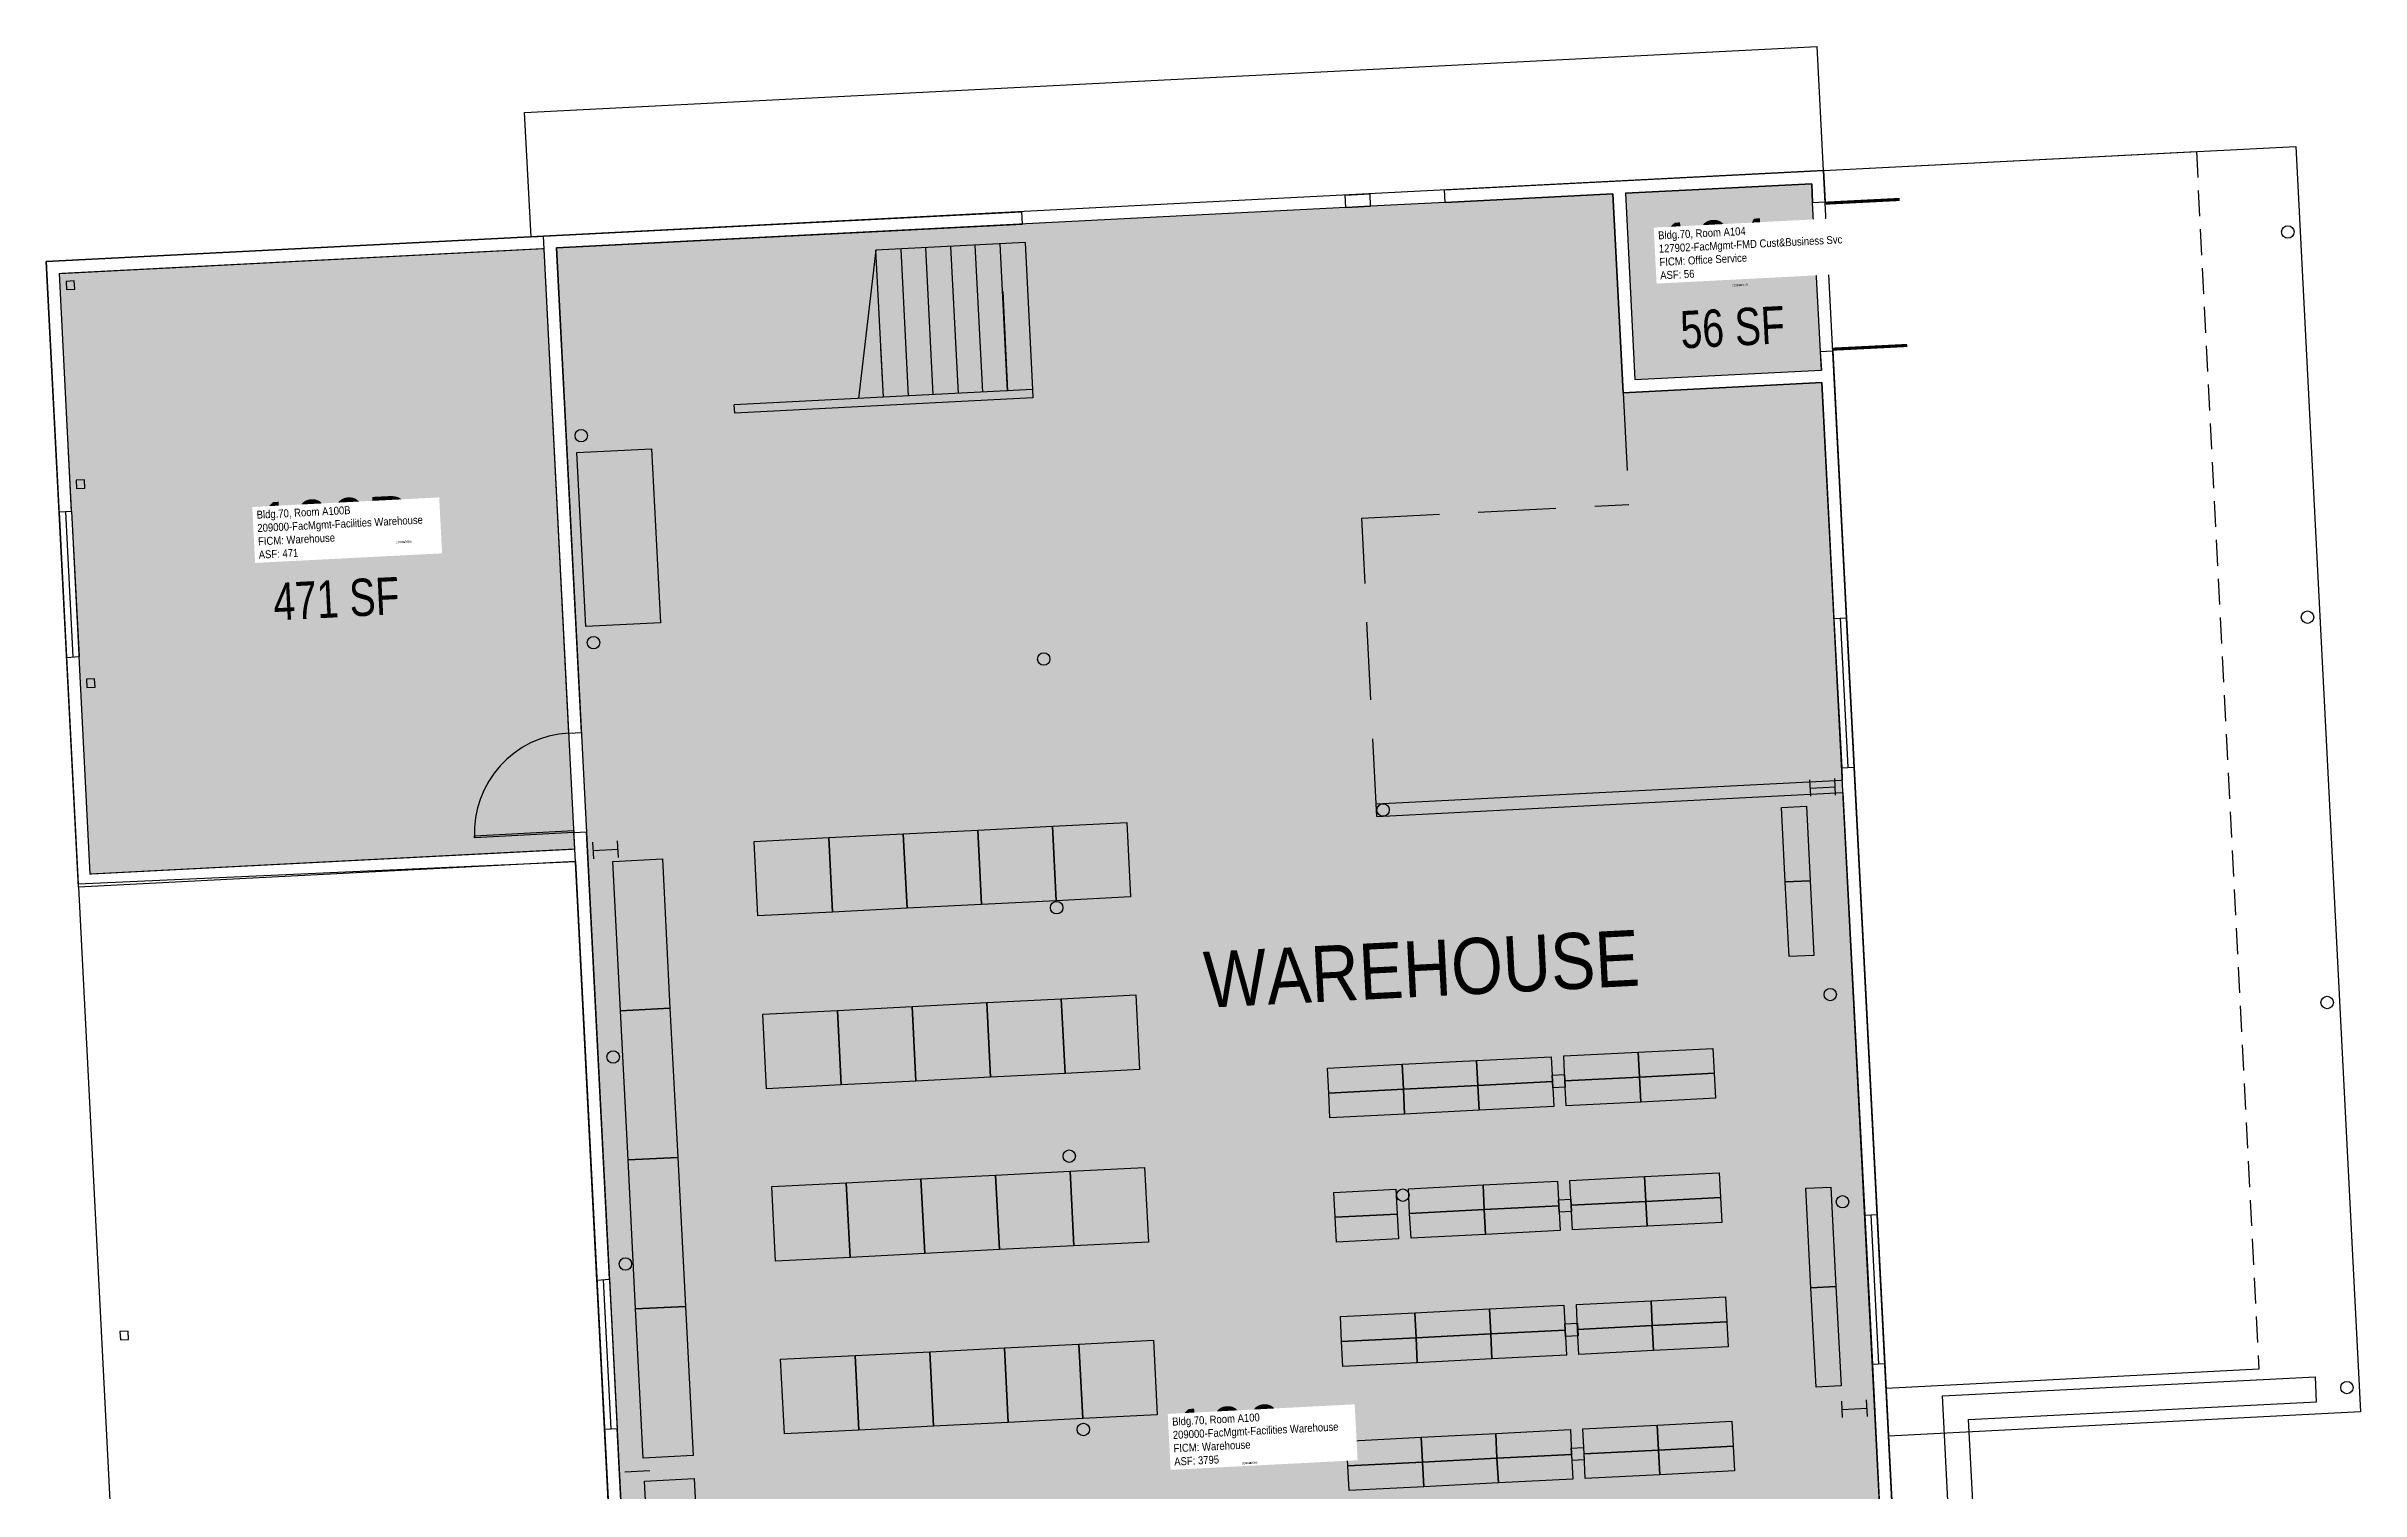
# Model space of a CAD drawing. Header units: inches. Extents: x 69212828 to 69219259, y 27687100 to 27691803.
# Drawn here: x 69215721 to 69216837, y 27689907 to 27690604 of the extents above; entities that cross this region are included whole.
import ezdxf
from ezdxf.enums import TextEntityAlignment as Align

# ---------------------------------------------------------------- set-up
doc = ezdxf.new("R2010")
doc.units = ezdxf.units.IN
doc.header["$LTSCALE"] = 50
doc.header["$MEASUREMENT"] = 0
doc.linetypes.add('DASHED2', pattern=[0.375, 0.25, -0.125])
for name, color, linetype in [('A-COLS', 5, 'CONTINUOUS'), ('A-DOOR', 2, 'CONTINUOUS'), ('A-FLOR', 3, 'CONTINUOUS'), ('A-GLAZ', 1, 'CONTINUOUS'), ('A-GRID', 1, 'CONTINUOUS'), ('A-IDEN-RNUM', 7, 'CONTINUOUS'), ('A-IDEN-SNUM', 4, 'CONTINUOUS'), ('A-IDEN-VNUM', 4, 'CONTINUOUS'), ('A-ROOF', 2, 'CONTINUOUS'), ('A-SITE', 3, 'CONTINUOUS'), ('A-WALL', 5, 'CONTINUOUS'), ('AREA-ASSIGN', 7, 'CONTINUOUS'), ('AREA-GROSS', 1, 'CONTINUOUS'), ('AREA-TEXT', 3, 'CONTINUOUS'), ('Rooms-Category-Color', 7, 'CONTINUOUS'), ('Rooms-College-Color', 7, 'CONTINUOUS'), ('Rooms-Department-Color', 7, 'CONTINUOUS'), ('Rooms-Division-Color', 7, 'CONTINUOUS'), ('Rooms-Information', 7, 'CONTINUOUS')]:
    doc.layers.add(name, color=color, linetype=linetype)
doc.styles.add('Arial', font='arial.ttf')
doc.styles.add('CP_AREA', font='arial.ttf', dxfattribs={"height": 15})
doc.styles.add('CP_ROOMVNUMBER', font='arial.ttf', dxfattribs={"width": 0.85, "height": 0.075})
doc.styles.add('ROOMSNUMBER', font='txt', dxfattribs={"height": 1})

msp = doc.modelspace()

# ---------------------------------------------------------------- hatches: boundary and pattern name
at = {"layer": 'Rooms-Category-Color', "linetype": 'ByBlock', "true_color": 0xfa9ba3}
msp.add_hatch(color=241, dxfattribs=at).paths.add_polyline_path([(69216576.9, 27690447.8), (69216572.7, 27690528.7), (69216572.3, 27690537.7), (69216482.4, 27690533.1), (69216487, 27690443.2)])
at = {"layer": 'Rooms-Category-Color', "linetype": 'ByBlock', "true_color": 0xe3c5e1}
for points in [[(69216395.5, 27690528.7), (69216359.6, 27690526.8), (69216347.6, 27690526.2), (69215967.1, 27690506.7), (69216006.1, 27689745.7), (69216111, 27689751.1), (69216233.8, 27689757.4), (69216234.6, 27689742.4), (69216243.2, 27689574.6), (69216255.6, 27689331.9), (69216405.4, 27689339.6), (69216404.7, 27689354.2), (69216397.6, 27689492.4), (69216395.1, 27689540.3), (69216391.1, 27689618.2), (69216390.4, 27689633.2), (69216618.1, 27689644.9), (69216577.2, 27690441.9), (69216481.3, 27690436.9), (69216476.4, 27690532.8)], [(69215961.1, 27690506.4), (69215727.4, 27690494.4), (69215742.2, 27690204.8), (69215975.9, 27690216.8)]]:
    msp.add_hatch(color=254, dxfattribs=at).paths.add_polyline_path(points)
at = {"layer": 'Rooms-College-Color', "linetype": 'ByBlock', "true_color": 0x80bc67}
for points in [[(69216576.9, 27690447.8), (69216572.7, 27690528.7), (69216572.3, 27690537.7), (69216482.4, 27690533.1), (69216487, 27690443.2)], [(69216395.5, 27690528.7), (69216359.6, 27690526.8), (69216347.6, 27690526.2), (69215967.1, 27690506.7), (69216006.1, 27689745.7), (69216111, 27689751.1), (69216233.8, 27689757.4), (69216234.6, 27689742.4), (69216243.2, 27689574.6), (69216255.6, 27689331.9), (69216405.4, 27689339.6), (69216404.7, 27689354.2), (69216397.6, 27689492.4), (69216395.1, 27689540.3), (69216391.1, 27689618.2), (69216390.4, 27689633.2), (69216618.1, 27689644.9), (69216577.2, 27690441.9), (69216481.3, 27690436.9), (69216476.4, 27690532.8)], [(69215961.1, 27690506.4), (69215727.4, 27690494.4), (69215742.2, 27690204.8), (69215975.9, 27690216.8)]]:
    msp.add_hatch(color=83, dxfattribs=at).paths.add_polyline_path(points)
at = {"layer": 'Rooms-Department-Color', "linetype": 'ByBlock', "true_color": 0x80bc67}
for points in [[(69216576.9, 27690447.8), (69216572.7, 27690528.7), (69216572.3, 27690537.7), (69216482.4, 27690533.1), (69216487, 27690443.2)], [(69216395.5, 27690528.7), (69216359.6, 27690526.8), (69216347.6, 27690526.2), (69215967.1, 27690506.7), (69216006.1, 27689745.7), (69216111, 27689751.1), (69216233.8, 27689757.4), (69216234.6, 27689742.4), (69216243.2, 27689574.6), (69216255.6, 27689331.9), (69216405.4, 27689339.6), (69216404.7, 27689354.2), (69216397.6, 27689492.4), (69216395.1, 27689540.3), (69216391.1, 27689618.2), (69216390.4, 27689633.2), (69216618.1, 27689644.9), (69216577.2, 27690441.9), (69216481.3, 27690436.9), (69216476.4, 27690532.8)], [(69215961.1, 27690506.4), (69215727.4, 27690494.4), (69215742.2, 27690204.8), (69215975.9, 27690216.8)]]:
    msp.add_hatch(color=83, dxfattribs=at).paths.add_polyline_path(points)
at = {"layer": 'Rooms-Division-Color', "linetype": 'ByBlock', "true_color": 0x80bc67}
for points in [[(69216576.9, 27690447.8), (69216572.7, 27690528.7), (69216572.3, 27690537.7), (69216482.4, 27690533.1), (69216487, 27690443.2)], [(69216395.5, 27690528.7), (69216359.6, 27690526.8), (69216347.6, 27690526.2), (69215967.1, 27690506.7), (69216006.1, 27689745.7), (69216111, 27689751.1), (69216233.8, 27689757.4), (69216234.6, 27689742.4), (69216243.2, 27689574.6), (69216255.6, 27689331.9), (69216405.4, 27689339.6), (69216404.7, 27689354.2), (69216397.6, 27689492.4), (69216395.1, 27689540.3), (69216391.1, 27689618.2), (69216390.4, 27689633.2), (69216618.1, 27689644.9), (69216577.2, 27690441.9), (69216481.3, 27690436.9), (69216476.4, 27690532.8)], [(69215961.1, 27690506.4), (69215727.4, 27690494.4), (69215742.2, 27690204.8), (69215975.9, 27690216.8)]]:
    msp.add_hatch(color=83, dxfattribs=at).paths.add_polyline_path(points)

# ---------------------------------------------------------------- linework, layer by layer
at = {"layer": 'A-COLS', "linetype": 'ByBlock'}
for p, q in [((69216571.8, 27690242.3), (69216571.4, 27690250.3)), ((69216571.6, 27690246.3), (69216583.6, 27690246.9)), ((69216583.8, 27690242.9), (69216583.4, 27690250.9)), ((69215985, 27690212.2), (69215984.6, 27690220.2)), ((69215984.8, 27690216.2), (69215996.8, 27690216.8)), ((69215997, 27690212.8), (69215996.5, 27690220.8)), ((69216587.1, 27689942.7), (69216586.7, 27689950.7)), ((69216586.9, 27689946.7), (69216598.9, 27689947.3)), ((69216599.1, 27689943.3), (69216598.7, 27689951.3)), ((69216000.1, 27689916.6), (69216012.1, 27689917.2))]:
    msp.add_line(p, q, dxfattribs=at)
for points in [[(69215730.8, 27690486.6), (69215734.8, 27690486.8), (69215734.6, 27690490.8), (69215730.6, 27690490.6)], [(69215735.7, 27690390.7), (69215739.7, 27690390.9), (69215739.5, 27690394.9), (69215735.5, 27690394.7)], [(69215740.6, 27690294.8), (69215744.6, 27690295), (69215744.4, 27690299), (69215740.4, 27690298.8)], [(69216447.4, 27690101.8), (69216447.1, 27690107.8), (69216453.1, 27690108.1), (69216453.4, 27690102.1)], [(69216450.5, 27690041.8), (69216450.2, 27690047.8), (69216456.2, 27690048.1), (69216456.5, 27690042.1)], [(69216453.6, 27689981.9), (69216453.3, 27689987.9), (69216459.3, 27689988.2), (69216459.6, 27689982.2)], [(69215756.8, 27689980.2), (69215760.7, 27689980.4), (69215760.5, 27689984.4), (69215756.5, 27689984.2)], [(69216456.7, 27689922), (69216456.3, 27689928), (69216462.3, 27689928.3), (69216462.6, 27689922.3)]]:
    msp.add_lwpolyline(points, close=True, dxfattribs=at)
for centre in [(69216801.8, 27690514.4), (69215979, 27690416.2), (69216811.3, 27690328.7), (69215984.9, 27690316.4), (69216202, 27690308.5), (69216365.6, 27690235.7), (69216208.2, 27690188.6), (69216581.2, 27690146.7), (69216820.8, 27690142.9), (69215994.4, 27690116.6), (69216214.3, 27690068.8), (69216375.1, 27690050), (69216587.1, 27690046.8), (69216000.3, 27690016.8), (69216830.3, 27689957.2), (69216221.1, 27689937)]:
    msp.add_circle(centre, 3, dxfattribs=at)
at = {"layer": 'A-DOOR', "linetype": 'ByBlock'}
for p, q in [((69215927.5, 27690223.3), (69215975.5, 27690225.8)), ((69215927.6, 27690222.3), (69215927.5, 27690223.3)), ((69215975.5, 27690224.8), (69215927.6, 27690222.3)), ((69215975.5, 27690225.8), (69215975.5, 27690224.8))]:
    msp.add_line(p, q, dxfattribs=at)
at = {"layer": 'A-DOOR', "linetype": 'Continuous'}
for points in [[(69216578.8, 27690528.3, 1.5, 1.5, 0), (69216614.7, 27690530.1, 0, 0, 0), (69216614.7, 27690530.9, 0, 0, -0.414214), (69216580.6, 27690493.1, 0, 0, -0.414214)], [(69216582.4, 27690457.9, 1.5, 1.5, 0), (69216618.3, 27690459.7, 0, 0, 0), (69216618.4, 27690459, 0, 0, 0.414214), (69216580.6, 27690493.1, 0, 0, 0.414214)]]:
    msp.add_lwpolyline(points, format="xyseb", dxfattribs=at)
at = {"layer": 'A-DOOR', "linetype": 'ByBlock'}
msp.add_arc((69215975.5, 27690224.8), 48, 92.9349, 182.9349, dxfattribs=at)
at = {"layer": 'A-FLOR'}
for p, q in [((69216121.1, 27690505.6), (69216112.7, 27690434.1)), ((69216193, 27690509.3), (69216121.1, 27690505.6)), ((69216124.7, 27690434.7), (69216121.1, 27690505.6)), ((69216133.1, 27690506.2), (69216136.7, 27690435.3)), ((69216148.7, 27690435.9), (69216145.1, 27690506.8)), ((69216157, 27690507.4), (69216160.7, 27690436.5)), ((69216172.7, 27690437.1), (69216169, 27690508)), ((69216184.6, 27690437.7), (69216181, 27690508.7)), ((69216193, 27690509.3), (69216196.6, 27690438.4)), ((69216182.2, 27690485.7), (69216184.6, 27690437.7)), ((69216124.7, 27690434.7), (69216123.5, 27690458.6))]:
    msp.add_line(p, q, dxfattribs=at)
at = {"layer": 'A-FLOR', "linetype": 'DASHED2', "ltscale": 3}
for p, q in [((69216481.3, 27690436.9), (69216484.1, 27690383)), ((69216355.3, 27690376.4), (69216484.1, 27690383)), ((69216362.6, 27690232.6), (69216355.3, 27690376.4))]:
    msp.add_line(p, q, dxfattribs=at)
at = {"layer": 'A-FLOR', "linetype": 'ByBlock'}
for points in [[(69215981.2, 27690324.2), (69215976.9, 27690408.1), (69216012.9, 27690409.9), (69216017.2, 27690326)], [(69216557.7, 27690236.9), (69216569.7, 27690237.5), (69216571.5, 27690201.6), (69216559.5, 27690201)], [(69216100.1, 27690186.4), (69216098.3, 27690222.4), (69216134.2, 27690224.2), (69216136.1, 27690188.3)], [(69216136.1, 27690188.3), (69216134.2, 27690224.2), (69216170.2, 27690226), (69216172, 27690190.1)], [(69216172, 27690190.1), (69216170.2, 27690226), (69216206.2, 27690227.9), (69216208, 27690191.9)], [(69216208, 27690191.9), (69216206.2, 27690227.9), (69216242.1, 27690229.7), (69216243.9, 27690193.8)], [(69215997.9, 27690138.9), (69215994.2, 27690210.8), (69216018.2, 27690212.1), (69216021.8, 27690140.2)], [(69216064.2, 27690184.6), (69216062.3, 27690220.5), (69216098.3, 27690222.4), (69216100.1, 27690186.4)], [(69216559.5, 27690201), (69216571.5, 27690201.6), (69216573.3, 27690165.6), (69216561.4, 27690165)], [(69216176.3, 27690106.9), (69216174.5, 27690142.8), (69216210.4, 27690144.7), (69216212.3, 27690108.7)], [(69216212.3, 27690108.7), (69216210.4, 27690144.7), (69216246.4, 27690146.5), (69216248.2, 27690110.6)], [(69216001.6, 27690067), (69215997.9, 27690138.9), (69216021.8, 27690140.2), (69216025.5, 27690068.2)], [(69216068.4, 27690101.3), (69216066.6, 27690137.3), (69216102.6, 27690139.1), (69216104.4, 27690103.2)], [(69216104.4, 27690103.2), (69216102.6, 27690139.1), (69216138.5, 27690141), (69216140.4, 27690105)], [(69216140.4, 27690105), (69216138.5, 27690141), (69216174.5, 27690142.8), (69216176.3, 27690106.9)], [(69216339.4, 27690099.2), (69216338.8, 27690111.2), (69216374.8, 27690113.1), (69216375.4, 27690101.1)], [(69216375.4, 27690101.1), (69216374.8, 27690113.1), (69216410.7, 27690114.9), (69216411.3, 27690102.9)], [(69216411.3, 27690102.9), (69216410.7, 27690114.9), (69216446.7, 27690116.7), (69216447.3, 27690104.8)], [(69216453.3, 27690105.1), (69216452.7, 27690117.1), (69216488.6, 27690118.9), (69216489.2, 27690106.9)], [(69216489.2, 27690106.9), (69216488.6, 27690118.9), (69216524.6, 27690120.7), (69216525.2, 27690108.8)], [(69216340, 27690087.2), (69216339.4, 27690099.2), (69216375.4, 27690101.1), (69216376, 27690089.1)], [(69216376, 27690089.1), (69216375.4, 27690101.1), (69216411.3, 27690102.9), (69216411.9, 27690090.9)], [(69216411.9, 27690090.9), (69216411.3, 27690102.9), (69216447.3, 27690104.8), (69216447.9, 27690092.8)], [(69216453.9, 27690093.1), (69216453.3, 27690105.1), (69216489.2, 27690106.9), (69216489.8, 27690094.9)], [(69216489.8, 27690094.9), (69216489.2, 27690106.9), (69216525.2, 27690108.8), (69216525.8, 27690096.8)], [(69216005.2, 27689995.1), (69216001.6, 27690067), (69216025.5, 27690068.2), (69216029.2, 27689996.3)], [(69216072.7, 27690018.1), (69216070.9, 27690054.1), (69216106.8, 27690055.9), (69216108.7, 27690020)], [(69216108.7, 27690020), (69216106.8, 27690055.9), (69216142.8, 27690057.8), (69216144.6, 27690021.8)], [(69216144.6, 27690021.8), (69216142.8, 27690057.8), (69216178.7, 27690059.6), (69216180.6, 27690023.7)], [(69216180.6, 27690023.7), (69216178.7, 27690059.6), (69216214.7, 27690061.5), (69216216.5, 27690025.5)], [(69216216.5, 27690025.5), (69216214.7, 27690061.5), (69216250.6, 27690063.3), (69216252.5, 27690027.3)], [(69216414.4, 27690043), (69216413.8, 27690055), (69216449.7, 27690056.8), (69216450.4, 27690044.8)], [(69216456.3, 27690045.1), (69216455.7, 27690057.1), (69216491.7, 27690059), (69216492.3, 27690047)], [(69216492.3, 27690047), (69216491.7, 27690059), (69216527.6, 27690060.8), (69216528.3, 27690048.8)], [(69216342.5, 27690039.3), (69216341.9, 27690051.3), (69216371.8, 27690052.8), (69216372.4, 27690040.8)], [(69216378.4, 27690041.2), (69216377.8, 27690053.1), (69216413.8, 27690055), (69216414.4, 27690043)], [(69216415, 27690031), (69216414.4, 27690043), (69216450.4, 27690044.8), (69216451, 27690032.9)], [(69216457, 27690033.2), (69216456.3, 27690045.1), (69216492.3, 27690047), (69216492.9, 27690035)], [(69216492.9, 27690035), (69216492.3, 27690047), (69216528.3, 27690048.8), (69216528.9, 27690036.8)], [(69216571.9, 27690005.3), (69216569.5, 27690053.3), (69216581.5, 27690053.9), (69216583.9, 27690005.9)], [(69216343.1, 27690027.3), (69216342.5, 27690039.3), (69216372.4, 27690040.8), (69216373.1, 27690028.9)], [(69216379.1, 27690029.2), (69216378.4, 27690041.2), (69216414.4, 27690043), (69216415, 27690031)], [(69216495.4, 27689987.1), (69216494.8, 27689999.1), (69216530.7, 27690000.9), (69216531.3, 27689988.9)], [(69216574.4, 27689957.4), (69216571.9, 27690005.3), (69216583.9, 27690005.9), (69216586.4, 27689958)], [(69216008.9, 27689923.2), (69216005.2, 27689995.1), (69216029.2, 27689996.3), (69216032.9, 27689924.4)], [(69216345.6, 27689979.4), (69216345, 27689991.4), (69216380.9, 27689993.2), (69216381.5, 27689981.2)], [(69216381.5, 27689981.2), (69216380.9, 27689993.2), (69216416.9, 27689995.1), (69216417.5, 27689983.1)], [(69216417.5, 27689983.1), (69216416.9, 27689995.1), (69216452.8, 27689996.9), (69216453.4, 27689984.9)], [(69216459.4, 27689985.2), (69216458.8, 27689997.2), (69216494.8, 27689999.1), (69216495.4, 27689987.1)], [(69216496, 27689975.1), (69216495.4, 27689987.1), (69216531.3, 27689988.9), (69216531.9, 27689976.9)], [(69216184.8, 27689940.4), (69216183, 27689976.4), (69216218.9, 27689978.2), (69216220.8, 27689942.3)], [(69216220.8, 27689942.3), (69216218.9, 27689978.2), (69216254.9, 27689980.1), (69216256.7, 27689944.1)], [(69216346.2, 27689967.4), (69216345.6, 27689979.4), (69216381.5, 27689981.2), (69216382.1, 27689969.2)], [(69216382.1, 27689969.2), (69216381.5, 27689981.2), (69216417.5, 27689983.1), (69216418.1, 27689971.1)], [(69216418.1, 27689971.1), (69216417.5, 27689983.1), (69216453.4, 27689984.9), (69216454, 27689972.9)], [(69216460, 27689973.2), (69216459.4, 27689985.2), (69216495.4, 27689987.1), (69216496, 27689975.1)], [(69216077, 27689934.9), (69216075.1, 27689970.9), (69216111.1, 27689972.7), (69216112.9, 27689936.7)], [(69216112.9, 27689936.7), (69216111.1, 27689972.7), (69216147, 27689974.5), (69216148.9, 27689938.6)], [(69216148.9, 27689938.6), (69216147, 27689974.5), (69216183, 27689976.4), (69216184.8, 27689940.4)], [(69216348.6, 27689919.5), (69216348, 27689931.4), (69216384, 27689933.3), (69216384.6, 27689921.3)], [(69216384.6, 27689921.3), (69216384, 27689933.3), (69216419.9, 27689935.1), (69216420.5, 27689923.2)], [(69216420.5, 27689923.2), (69216419.9, 27689935.1), (69216455.9, 27689937), (69216456.5, 27689925)], [(69216462.5, 27689925.3), (69216461.9, 27689937.3), (69216497.8, 27689939.1), (69216498.4, 27689927.1)], [(69216498.4, 27689927.1), (69216497.8, 27689939.1), (69216533.8, 27689941), (69216534.4, 27689929)], [(69216349.3, 27689907.5), (69216348.6, 27689919.5), (69216384.6, 27689921.3), (69216385.2, 27689909.3)], [(69216385.2, 27689909.3), (69216384.6, 27689921.3), (69216420.5, 27689923.2), (69216421.2, 27689911.2)], [(69216421.2, 27689911.2), (69216420.5, 27689923.2), (69216456.5, 27689925), (69216457.1, 27689913)], [(69216463.1, 27689913.3), (69216462.5, 27689925.3), (69216498.4, 27689927.1), (69216499.1, 27689915.2)], [(69216499.1, 27689915.2), (69216498.4, 27689927.1), (69216534.4, 27689929), (69216535, 27689917)], [(69216013.2, 27689840.1), (69216009.5, 27689912), (69216033.5, 27689913.3), (69216037.2, 27689841.4)]]:
    msp.add_lwpolyline(points, close=True, dxfattribs=at)
at = {"layer": 'A-GLAZ', "linetype": 'ByBlock'}
for p, q in [((69215727.3, 27690379.3), (69215730.9, 27690309.3)), ((69215730.3, 27690379.4), (69215733.9, 27690309.5)), ((69215733.3, 27690379.6), (69215736.9, 27690309.7))]:
    msp.add_line(p, q, dxfattribs=at)
at = {"layer": 'A-GLAZ'}
for p, q in [((69216583, 27690328), (69216589, 27690328.3)), ((69216586.7, 27690256.1), (69216592.7, 27690256.4)), ((69216597.8, 27690040.4), (69216603.8, 27690040.7)), ((69215986.6, 27690009), (69215992.6, 27690009.4)), ((69216601.5, 27689968.5), (69216607.5, 27689968.8)), ((69215990.3, 27689937.1), (69215996.3, 27689937.4))]:
    msp.add_line(p, q, dxfattribs=at)
at = {"layer": 'A-GLAZ', "linetype": 'Continuous'}
for p, q in [((69216583, 27690328), (69216586.7, 27690256.1)), ((69216586, 27690328.2), (69216589.7, 27690256.3)), ((69216589, 27690328.3), (69216592.7, 27690256.4)), ((69216597.8, 27690040.4), (69216601.5, 27689968.5)), ((69216600.8, 27690040.5), (69216604.5, 27689968.6)), ((69216603.8, 27690040.7), (69216607.5, 27689968.8)), ((69215986.6, 27690009), (69215990.3, 27689937.1)), ((69215989.6, 27690009.2), (69215993.3, 27689937.3)), ((69215992.6, 27690009.4), (69215996.3, 27689937.4))]:
    msp.add_line(p, q, dxfattribs=at)
at = {"layer": 'A-GRID'}
for p, q in [((69216639.1, 27689351.6, -4248), (69216578, 27690544)), ((69216639.1, 27689351.6, -4128), (69216578, 27690544, 120)), ((69216021.9, 27689320), (69215960.8, 27690512.4, -4248)), ((69216021.9, 27689320, 120), (69215960.8, 27690512.4, -4128))]:
    msp.add_line(p, q, dxfattribs=at)
at = {"layer": 'A-ROOF'}
for p, q in [((69216578, 27690544), (69216805.7, 27690555.7)), ((69216805.7, 27690555.7), (69216836.9, 27689945.5)), ((69215736.6, 27690198.5), (69215782.2, 27689307.7)), ((69216836.9, 27689945.5), (69216609.2, 27689933.8))]:
    msp.add_line(p, q, dxfattribs=at)
at = {"layer": 'A-SITE'}
for p, q in [((69215951.7, 27690572), (69216574.9, 27690603.9)), ((69216578, 27690544), (69216574.9, 27690603.9)), ((69215954.8, 27690512.1), (69215951.7, 27690572)), ((69215954.8, 27690512.1), (69215978.8, 27690513.3)), ((69216635.3, 27689953.2), (69216815.1, 27689962.4)), ((69216815.7, 27689950.4), (69216815.1, 27689962.4)), ((69216666, 27689354), (69216635.3, 27689953.2)), ((69216647.9, 27689941.8), (69216815.7, 27689950.4)), ((69216654.6, 27689810), (69216647.9, 27689941.8))]:
    msp.add_line(p, q, dxfattribs=at)
at = {"layer": 'A-SITE', "linetype": 'ByBlock'}
for p, q in [((69216578, 27690544), (69216757.7, 27690553.2)), ((69216787.8, 27689966), (69216608.1, 27689956.8))]:
    msp.add_line(p, q, dxfattribs=at)
at = {"layer": 'A-SITE', "linetype": 'DASHED2'}
msp.add_line((69216757.7, 27690553.2), (69216787.8, 27689966), dxfattribs=at)
at = {"layer": 'A-WALL'}
for p, q in [((69216395.2, 27690534.7), (69216578, 27690544)), ((69216482.4, 27690533.1), (69216572.3, 27690537.7)), ((69216572.3, 27690537.7), (69216572.7, 27690528.7)), ((69216578, 27690544), (69216578.7, 27690529)), ((69215960.8, 27690512.4), (69216191.5, 27690524.2)), ((69216347.3, 27690532.2), (69216359.3, 27690532.8)), ((69216347.3, 27690532.2), (69216359.3, 27690532.8)), ((69216347.6, 27690526.2), (69216359.6, 27690526.8)), ((69216347.6, 27690526.2), (69216359.6, 27690526.8)), ((69216395.5, 27690528.7), (69216476.4, 27690532.8)), ((69216476.4, 27690532.8), (69216481.3, 27690436.9)), ((69216482.4, 27690533.1), (69216487, 27690443.2)), ((69215967.1, 27690506.7), (69216191.8, 27690518.2)), ((69215973.1, 27690272.7), (69215960.8, 27690512.4)), ((69215979.1, 27690273), (69215967.1, 27690506.7)), ((69216582.4, 27690457.1), (69216589, 27690328.3)), ((69216487, 27690443.2), (69216576.9, 27690447.8)), ((69216576.4, 27690456.8), (69216576.9, 27690447.8)), ((69216481.3, 27690436.9), (69216577.2, 27690441.9)), ((69216577.2, 27690441.9), (69216583, 27690328)), ((69215973.1, 27690272.7), (69215979.1, 27690273)), ((69216586.7, 27690256.1), (69216587, 27690250.1)), ((69216592.7, 27690256.4), (69216603.8, 27690040.7)), ((69216362.3, 27690238.6), (69216587, 27690250.1)), ((69216362.6, 27690232.6), (69216587.3, 27690244.1)), ((69216587.3, 27690244.1), (69216597.8, 27690040.4)), ((69215975.5, 27690224.8), (69215981.5, 27690225.1)), ((69215975.9, 27690216.8), (69215975.5, 27690224.8)), ((69215992.6, 27690009.4), (69215981.5, 27690225.1)), ((69215986.6, 27690009), (69215976.2, 27690210.8)), ((69216601.5, 27689968.5), (69216613.1, 27689740.8)), ((69216607.5, 27689968.8), (69216619.1, 27689741.1)), ((69216001.8, 27689712.4), (69215990.3, 27689937.1)), ((69216007.8, 27689712.7), (69215996.3, 27689937.4))]:
    msp.add_line(p, q, dxfattribs=at)
at = {"layer": 'A-WALL', "linetype": 'Continuous'}
for p, q in [((69216191.8, 27690518.2), (69216191.5, 27690524.2)), ((69216347.6, 27690526.2), (69216347.3, 27690532.2)), ((69216359.6, 27690526.8), (69216359.3, 27690532.8)), ((69216395.5, 27690528.7), (69216395.2, 27690534.7)), ((69216572.7, 27690528.7), (69216578.7, 27690529)), ((69216576.4, 27690456.8), (69216582.4, 27690457.1)), ((69216196.6, 27690438.4), (69216052.8, 27690431)), ((69216196.6, 27690438.4), (69216196.8, 27690434.4)), ((69216053, 27690427), (69216052.8, 27690431)), ((69216362.6, 27690232.6), (69216362.3, 27690238.6))]:
    msp.add_line(p, q, dxfattribs=at)
at = {"layer": 'A-WALL', "linetype": 'ByBlock'}
for p, q in [((69215721.1, 27690500.1, -4128), (69215960.8, 27690512.4)), ((69215727.4, 27690494.4), (69215961.1, 27690506.4)), ((69215736.6, 27690198.5), (69215721.1, 27690500.1, -4128)), ((69215733.3, 27690379.6), (69215727.4, 27690494.4)), ((69216196.8, 27690434.4), (69216053, 27690427)), ((69215733.3, 27690379.6), (69215727.3, 27690379.3)), ((69215730.9, 27690309.3), (69215736.9, 27690309.7)), ((69215742.2, 27690204.8), (69215736.9, 27690309.7)), ((69215975.9, 27690216.8), (69215742.2, 27690204.8)), ((69215976.2, 27690210.8), (69215736.6, 27690198.5))]:
    msp.add_line(p, q, dxfattribs=at)
at = {"layer": 'AREA-ASSIGN', "linetype": 'Continuous'}
msp.add_lwpolyline([(69216576.9, 27690447.8), (69216572.7, 27690528.7), (69216572.3, 27690537.7), (69216482.4, 27690533.1), (69216487, 27690443.2)], close=True, dxfattribs=at)
msp.add_lwpolyline([(69216618.1, 27689644.9), (69216577.2, 27690441.9), (69216577.2, 27690441.9), (69216577.2, 27690441.9), (69216481.3, 27690436.9), (69216476.4, 27690532.8), (69216476.4, 27690532.8), (69216476.4, 27690532.8), (69216476.4, 27690532.8), (69216395.5, 27690528.7), (69216395.5, 27690528.7), (69216395.5, 27690528.7), (69216359.6, 27690526.8), (69216359.6, 27690526.8), (69216347.6, 27690526.2), (69215967.1, 27690506.7), (69216006.1, 27689745.7)], dxfattribs=at)
at = {"layer": 'AREA-ASSIGN', "linetype": 'ByBlock', "const_width": 0.5}
msp.add_lwpolyline([(69215961.1, 27690506.4), (69215727.4, 27690494.4), (69215742.2, 27690204.8), (69215975.9, 27690216.8), (69215961.1, 27690506.4)], close=True, dxfattribs=at)
at = {"layer": 'AREA-GROSS'}
msp.add_lwpolyline([(69215960.8, 27690512.4), (69215721.1, 27690500.1), (69215736.5, 27690200.1), (69215976.2, 27690210.8), (69216021.9, 27689320), (69216639.1, 27689351.6), (69216578, 27690544)], close=True, dxfattribs=at)

# ---------------------------------------------------------------- texts
at = {"layer": 'A-IDEN-RNUM', "style": 'ROOMSNUMBER', "width": 0.85}
for s, p in [('0104-00', (69216533.9, 27690488.1)), ('0100-B0', (69215889.6, 27690364.3)), ('0100-00', (69216297.6, 27689920.2))]:
    msp.add_text(s, height=0.96, rotation=2.9349, dxfattribs=at).set_placement(p)
at = {"layer": 'A-IDEN-SNUM', "style": 'ROOMSNUMBER', "width": 0.85}
for s, p in [('0700A10400', (69216533.9, 27690488.1)), ('0700A100B0', (69215889.6, 27690364.3)), ('0700A10000', (69216297.6, 27689920.2))]:
    msp.add_text(s, height=0.96, rotation=2.9349, dxfattribs=at).set_placement(p)
at = {"layer": 'A-IDEN-VNUM', "width": 0.85}
for s, style, p in [('104', 'CP_ROOMVNUMBER', (69216499.3, 27690491.5)), ('100B', 'CP_ROOMVNUMBER', (69215823.6, 27690356.8)), ('WAREHOUSE', 'Arial', (69216279.9, 27690140.3)), ('100', 'CP_ROOMVNUMBER', (69216265, 27689919.5))]:
    msp.add_text(s, height=27, rotation=2.9349, dxfattribs=dict(at, style=style)).set_placement(p)
at = {"layer": 'AREA-TEXT', "linetype": 'ByBlock', "style": 'CP_AREA', "width": 0.75}
for s, p in [('56 SF', (69216534.1, 27690468.5)), ('471 SF', (69215860.9, 27690337.6))]:
    msp.add_text(s, height=18, rotation=2.9349, dxfattribs=at).set_placement(p, align=Align.MIDDLE_CENTER)

# ---------------------------------------------------------------- next in the draw order: texts
at = {"layer": 'Rooms-Information', "linetype": 'ByBlock', "char_height": 3.857, "width": 86.4, "attachment_point": 7, "rotation": 2.9349, "style": 'CP_ROOMVNUMBER', "bg_fill": 3, "box_fill_scale": 1.5, "bg_fill_color": 256, "bg_fill_true_color": 13158600, "bg_fill_transparency": 0}
for s, insert in [('Bldg.70, Room A104^M^J127902-FacMgmt-FMD Cust&Business Svc^M^JFICM: Office Service^M^JASF: 56', (69216499.3, 27690491.5)), ('Bldg.70, Room A100B^M^J209000-FacMgmt-Facilities Warehouse^M^JFICM: Warehouse^M^JASF: 471', (69215823.6, 27690356.8)), ('Bldg.70, Room A100^M^J209000-FacMgmt-Facilities Warehouse^M^JFICM: Warehouse^M^JASF: 3795', (69216265, 27689919.5))]:
    msp.add_mtext(s, dxfattribs=dict(at, insert=insert))

doc.saveas('drawing.dxf')
